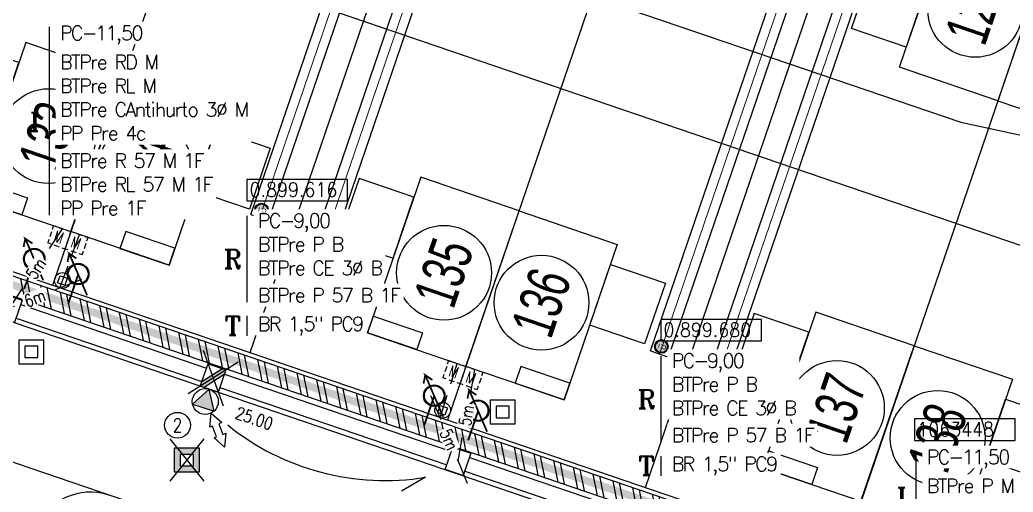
# Model space of a CAD drawing. Extents: x 0 to 336586, y 0 to 6284468.
# Drawn here: x 335330.2 to 335382.6, y 6277710.8 to 6277735.7 of the extents above; entities that cross this region are included whole.
import ezdxf
from ezdxf.enums import TextEntityAlignment as Align

# ---------------------------------------------------------------- set-up
doc = ezdxf.new("R2010")
doc.units = 0
doc.header["$LTSCALE"] = 5
doc.linetypes.add('DASHED', pattern=[0.75, 0.5, -0.25])
doc.linetypes.add('HIDDEN', pattern=[0.375, 0.25, -0.125])
for name, color, linetype in [('ACOM-P', 251, 'DASHED'), ('CALLES-URBANAS', 6, 'Continuous'), ('COTAS', 11, 'Continuous'), ('EQUIPOS', 240, 'Continuous'), ('EQUIPOS_E', 240, 'Continuous'), ('EQUIPOS_P', 240, 'Continuous'), ('EQUIPOS_T', 240, 'Continuous'), ('ESTRUCTURAS', 42, 'Continuous'), ('ESTRUCTURAS_P', 42, 'Continuous'), ('ESTRUCTURAS_R', 42, 'Continuous'), ('GRILLA', 254, 'Continuous'), ('LAP_A_E', 100, 'Continuous'), ('LBT_A_E', 100, 'Continuous'), ('LINEA-EDIFICACION-URBANA', 21, 'Continuous'), ('MUROS', 8, 'Continuous'), ('Numero', 42, 'Continuous'), ('PLANTA', 6, 'Continuous'), ('POSTES_E', 41, 'Continuous'), ('POSTES_P', 41, 'Continuous'), ('POSTES_R', 41, 'Continuous'), ('Prosan Agua Potable D. Arranque', 1, 'Continuous'), ('Prosan Agua Potable D. MAP', 5, 'Continuous'), ('Prosan Agua Potable P. Cañeria Proyectada', 1, 'Continuous'), ('Prosan Alcantarillado D. Union Domiciliaria', 4, 'Continuous'), ('Prosan Pavimentación Vereda Existente', 8, 'Continuous'), ('Prosan Pavimentación Vereda Existente Hatch', 8, 'Continuous'), ('PUNTO-DE-INTERES', 254, 'Continuous'), ('servicios', 6, 'Continuous'), ('TEXTO-AP_P', 50, 'Continuous'), ('TEXTO-AP_R', 50, 'Continuous'), ('TEXTO-AP_T', 50, 'Continuous'), ('TEXTO-BT_P', 151, 'Continuous'), ('TEXTO-BT_R', 151, 'Continuous'), ('TEXTO-MT_P', 1, 'Continuous')]:
    doc.layers.add(name, color=color, linetype=linetype)
doc.styles.add('2mm', font='simplex.shx', dxfattribs={"width": 0.8, "height": 0.65})
doc.styles.add('ARIAL', font='arial.ttf', dxfattribs={"width": 0.82})
doc.styles.add('ROMANS', font='romans.shx', dxfattribs={"height": 1})
doc.styles.add('ROMANT', font='romant.shx', dxfattribs={"height": 2})
doc.styles.add('Swis-50', font='swissc.ttf', dxfattribs={"width": 0.85})
doc.dimstyles.new('ACOMETIDA 500', dxfattribs={"dimtxt": 0.65, "dimasz": 1.8, "dimexe": 1.25, "dimexo": 0.625, "dimtad": 0, "dimdec": 0, "dimtxsty": '2mm', "dimblk": 'NONE', "dimcen": 2.5, "dimse1": 1, "dimse2": 1, "dimclrd": 256, "dimclrt": 2, "dimadec": 0, "dimazin": 0, "dimtfac": 1, "dimtdec": 0, "dimtmove": 0, "dimatfit": 3, "dimldrblk": 'NONE', "dimfxl": 1, "dimtfill": 1, "dimlwd": -1, "dimarcsym": 2})
doc.dimstyles.new('GRILLA X 500', dxfattribs={"dimtxt": 0.5, "dimasz": 1.8, "dimexe": 1.25, "dimexo": 0.625, "dimtad": 0, "dimdec": 0, "dimtxsty": 'ROMANS', "dimblk": 'NONE', "dimcen": 2.5, "dimse1": 1, "dimse2": 1, "dimsd1": 1, "dimsd2": 1, "dimclrd": 256, "dimclrt": 256, "dimadec": 0, "dimazin": 0, "dimtfac": 1, "dimtdec": 0, "dimtmove": 0, "dimatfit": 3, "dimldrblk": 'NONE', "dimfxlon": 1, "dimtfill": 1, "dimlwd": -1, "dimarcsym": 2})
doc.dimstyles.new('VANO 500', dxfattribs={"dimtxt": 0.65, "dimasz": 1.8, "dimexe": 0, "dimexo": 8, "dimgap": 1.2, "dimtad": 0, "dimdec": 0, "dimzin": 0, "dimdsep": 46, "dimtxsty": '2mm', "dimblk": 'NONE', "dimcen": 0, "dimse1": 1, "dimse2": 1, "dimsd1": 1, "dimsd2": 1, "dimclrd": 7, "dimclrt": 2, "dimadec": 0, "dimazin": 0, "dimtfac": 1, "dimtdec": 0, "dimtofl": 0, "dimtmove": 0, "dimatfit": 3, "dimldrblk": 'NONE', "dimfxl": 1, "dimtfill": 1, "dimtolj": 1, "dimtzin": 0, "dimlwd": 25, "dimarcsym": 0})

# ---------------------------------------------------------------- blocks, each defined once
blk = doc.blocks.new('A$C461B3DCE')
at = {"layer": 'Prosan Agua Potable D. MAP', "ltscale": 2}
h = blk.add_hatch(color=4, dxfattribs=at)
h.dxf.hatch_style = 1
edge = h.paths.add_edge_path()
edge.add_line((0.7710314885518511, 0.5448670548734738), (0.7504819952160025, 0.5306253450311521))
edge.add_arc((0.5218886427903211, 0.3768014163459124), 0.2755298927691394, 393.9372072948622, 430.8894317799293)
edge.add_arc((0.5219586611189867, 0.376749035538496), 0.2755564759331746, 70.90675392884668, 215.492820778389)
edge.add_line((0.2976038094080948, 0.2167606861423788), (0.2770543160722461, 0.2025189763000571))
edge.add_arc((0.5218886427903213, 0.3768014163459125), 0.3005298927691393, 70.88943177992928, 215.4447158899646, ccw=False)
edge.add_arc((0.5218886427903213, 0.3768014163459125), 0.3005298927691391, 394.0026343322039, 430.88943177992934, ccw=False)
h = blk.add_hatch(color=4, dxfattribs=at)
h.dxf.hatch_style = 1
edge = h.paths.add_edge_path()
edge.add_line((0.7622593604771488, 0.557190258923689), (0.7420747884321109, 0.5424359027211417))
edge.add_arc((0.521888642790321, 0.3768014163459126), 0.2755298927691394, 0, 36.95222448506712, ccw=False)
edge.add_arc((0.5218620722195667, 0.376884724929531), 0.2755564759331746, 215.3966110015403, 359.98267785108266, ccw=False)
edge.add_line((0.2972388881172841, 0.2172733325026044), (0.2770543160722462, 0.2025189763000571))
edge.add_arc((0.5218886427903211, 0.3768014163459128), 0.3005298927691393, 215.4447158899647, 360)
edge.add_arc((0.5218886427903211, 0.3768014163459128), 0.3005298927691391, 0, 36.88679744772544)
at = {"layer": 'Prosan Agua Potable D. MAP', "color": 4, "ltscale": 2, "const_width": 0.05}
blk.add_lwpolyline([(9.38084215e-08, 1.08246816e-07), (1.023286459401971, 0.7479937492063158), (0.9377070762315523, 0.5236589383472321), (1.023286459402515, 0.7479937492077511), (0.7832410503892931, 0.7426890532315298)], dxfattribs=at)
at = {"layer": 'Prosan Agua Potable D. MAP', "color": 4, "ltscale": 2}
for radius in [0.3005298927691391, 0.2755298927691391]:
    blk.add_circle((0.5218886427903211, 0.3768014163459128), radius, dxfattribs=at)
blk = doc.blocks.new('agua potable')
at = {"layer": 'Prosan Agua Potable D. Arranque', "color": 4, "const_width": 0.1}
for points in [[(335820.5268278294, 6282400.783405629), (335819.9986958836, 6282399.236328704)], [(335822.8440276006, 6282399.992373714), (335822.3158956545, 6282398.445296786)], [(335841.620548744, 6282393.582556277), (335841.0924167981, 6282392.035479352)], [(335843.9377485151, 6282392.791524362), (335843.409616569, 6282391.244447433)]]:
    blk.add_lwpolyline(points, dxfattribs=at)
at = {"layer": 'Prosan Agua Potable P. Cañeria Proyectada', "color": 4, "const_width": 0.4}
blk.add_lwpolyline([(335789.1304671486, 6282409.773941572), (335874.9722331552, 6282380.469788568)], dxfattribs=at)
at = {"layer": 'Prosan Agua Potable D. MAP', "color": 4, "ltscale": 20}
for p, xscale, yscale, zscale, rotation in [((335820.9984384828, 6282399.685621452), 1.885254132807255, 1.885254132807255, 1.885254132807255, 77.0827137440164), ((335823.3156382536, 6282398.894589538), 1.885254132807254, 1.885254132807254, 1.885254132807254, 77.08271373004237), ((335842.0921593973, 6282392.484772098), 1.885254132807255, 1.885254132807255, 1.885254132807255, 77.0827137440164), ((335844.4093591681, 6282391.693740185), 1.885254132807254, 1.885254132807254, 1.885254132807254, 77.08271373004237)]:
    blk.add_blockref('A$C461B3DCE', p, dxfattribs=dict(at, xscale=xscale, yscale=yscale, zscale=zscale, rotation=rotation))
blk = doc.blocks.new('UD')
at = {"layer": 'Prosan Alcantarillado D. Union Domiciliaria', "true_color": 0x57ffab}
h = blk.add_hatch(color=101, dxfattribs=at)
edge = h.paths.add_edge_path()
edge.add_arc((6.984919e-10, 0), 0.3200000000000001, 0, 360)
at = {"layer": 'Prosan Alcantarillado D. Union Domiciliaria', "color": 7}
for radius in [0.36, 0.3200000000000001]:
    blk.add_circle((6.984919e-10, 0), radius, dxfattribs=at)
at = {"layer": 'Prosan Alcantarillado D. Union Domiciliaria', "color": 7, "ltscale": 10, "style": 'ARIAL', "oblique": 359.9999998988733, "width": 1.199999998176862}
blk.add_text('C.I.', height=0.2121039574924962, dxfattribs=at).set_placement((0, 0), align=Align.MIDDLE_CENTER)
blk = doc.blocks.new('ALCANTARILLADO')
at = {"layer": 'Prosan Alcantarillado D. Union Domiciliaria', "color": 5, "ltscale": 20}
for points in [[(47.61819121072767, -245.8169433159055), (57.34860527868295, -217.3550775882322)], [(48.56442176485143, -246.140436342801), (58.294981084342, -217.6781457484467)], [(51.04987718520715, -246.9901526129106), (60.78081803564419, -218.5267460237956)], [(51.99610773933819, -247.3136456398061), (61.72719384126685, -218.8498141838936)], [(68.70638432954001, -253.0160320546711), (78.43683710469486, -224.5540531075094)], [(69.65261488367105, -253.3395250814501), (79.38321291036846, -224.8771212676074)], [(71.8234773231743, -254.0816897246987), (81.55449875809427, -225.6180474216817)], [(72.76970787729078, -254.4051827515941), (82.50087456373876, -225.9411155817797)], [(47.61819121074222, -245.8169433159055), (48.56442176488054, -246.140436342801)], [(51.04987718520715, -246.9901526129106), (51.99610773934546, -247.3136456398061)], [(68.70638432954001, -253.0160320546711), (69.65261488367832, -253.3395250814501)], [(71.82347732318158, -254.0816897246987), (72.76970787730534, -254.4051827515941)]]:
    blk.add_lwpolyline(points, dxfattribs=at)
at = {"layer": 'Prosan Alcantarillado D. Union Domiciliaria', "color": 5, "ltscale": 20, "const_width": 0.05}
for points in [[(48.09130648778955, -245.9786898294697), (57.53659266684554, -218.3508350320626)], [(51.52299246225448, -247.1518991263583), (60.96880542351573, -219.5225034683244)], [(69.17949960660917, -253.1777785681188), (78.62482449254458, -225.5498105521547)], [(72.29659260023618, -254.2434362382628), (81.7424861464824, -226.6138048648136)]]:
    blk.add_lwpolyline(points, dxfattribs=at)
at = {"layer": 'Prosan Alcantarillado D. Union Domiciliaria', "color": 5, "ltscale": 20, "rotation": 163.546395338698}
for p in [(48.18635869306308, -245.5790954596596), (51.61804466752801, -246.7523047566647), (69.27455181186087, -252.7781841984252), (72.39164480549516, -253.8438418685691)]:
    blk.add_blockref('UD', p, dxfattribs=at)
blk = doc.blocks.new('A$C12F70A7C')
at = {"layer": 'MUROS'}
for points in [[(0, -8.672000000951812), (-5.476999999998952, -8.672000000951812), (-5.476999999998952, 0), (0, 0)], [(-2.738500000006752, 0), (-5.476999999998952, 0), (-5.476999999998952, -0.9399999999441206), (-2.738500000006752, -0.9399999999441206)], [(0, -8.672000000951812), (5.4769999999844, -8.672000000951812), (5.4769999999844, 0), (0, 0)], [(2.7384999999922, 0), (5.4769999999844, 0), (5.4769999999844, -0.9399999999441206), (2.7384999999922, -0.9399999999441206)], [(-5.476999999998952, -7.557999999960883), (-8.53499999998894, -7.557999999960883), (-8.53499999998894, -4.169999999925493), (-5.476999999998952, -4.169999999925493)], [(5.4769999999844, -7.557999999960883), (8.534999999974389, -7.557999999960883), (8.534999999974389, -4.169999999925493), (5.4769999999844, -4.169999999925493)]]:
    blk.add_lwpolyline(points, close=True, dxfattribs=at)
blk = doc.blocks.new('PLANTA')
at = {"layer": 'Prosan Pavimentación Vereda Existente Hatch'}
h = blk.add_hatch(dxfattribs=at)
h.set_pattern_fill('ANSI32', color=256, scale=0.1, angle=56.15142590759736, style=0)
h.set_pattern_definition([(101.1514259075973, (398815.021874129, 6883263.931051567), (-0.9345162955458134, -0.1842160236226215), []), (101.1514259075973, (398815.2719743277, 6883264.303962502), (-0.9345162955458134, -0.1842160236226215), [])])
h.paths.add_polyline_path([(335870.1526913006, 6282381.534036173), (335870.4757594274, 6282382.480411883), (335798.1545588452, 6282407.168994445), (335797.8314907177, 6282406.222618734)])
at = {"layer": 'CALLES-URBANAS', "flags": 128}
for points in [[(335799.7774414272, 6282404.184659992), (335869.7327027355, 6282380.30374775)], [(335797.5159645338, 6282397.560030021), (336109.8199716962, 6282290.947540144)]]:
    blk.add_lwpolyline(points, dxfattribs=at)
at = {"layer": 'CALLES-URBANAS', "extrusion": (0, 0, -1), "flags": 128}
blk.add_lwpolyline([(-335820.6409007804, 6282386.49578805, 0.4142135623837215), (-335824.449232294, 6282388.365710799)], format="xyb", dxfattribs=at)
at = {"layer": 'LINEA-EDIFICACION-URBANA', "ltscale": 0.2}
for p, q in [((335833.4400861271, 6282434.431286251), (335821.4865654067, 6282399.415384972)), ((335843.858105404, 6282430.874844613), (335831.9045846836, 6282395.858943334)), ((335795.6966477596, 6282427.76765576), (335880.066042328, 6282398.966132187)), ((335854.2761246808, 6282427.318402976), (335842.3226039605, 6282392.302501696)), ((335864.6941439578, 6282423.761961338), (335852.7406232374, 6282388.746060058)), ((335875.1121632349, 6282420.2055197), (335863.1586425145, 6282385.189618421))]:
    blk.add_line(p, q, dxfattribs=at)
blk.add_lwpolyline([(335871.4125272388, 6282382.371956202), (335792.3966421284, 6282409.345930465), (335790.6336620546, 6282412.93645985), (335800.7596334646, 6282442.598851671), (335804.3501628488, 6282444.361831745), (335883.3660479591, 6282417.387857482), (335885.1290280329, 6282413.797328098), (335875.003056623, 6282384.134936277)], close=True, dxfattribs=at)
at = {"layer": 'Prosan Pavimentación Vereda Existente'}
for points in [[(335798.1545588453, 6282407.168994445), (335870.4757594274, 6282382.480411883)], [(335797.8314907176, 6282406.222618734), (335870.1526913006, 6282381.534036173)]]:
    blk.add_lwpolyline(points, dxfattribs=at)
at = {"layer": 'PUNTO-DE-INTERES', "color": 8}
for centre in [(335870.1543566975, 6282413.950979927), (335821.2784891409, 6282407.292639812), (335826.3894224177, 6282405.54789972), (335842.1400859085, 6282400.083205559), (335847.2785182633, 6282398.504770359), (335862.8588577844, 6282392.951776555), (335868.1724814625, 6282391.372113112)]:
    blk.add_circle(centre, 2.5, dxfattribs=at)
at = {"layer": 'PUNTO-DE-INTERES', "xscale": -1, "rotation": 341.1514259085047}
blk.add_blockref('A$C12F70A7C', (335874.1429588521, 6282417.36639257), dxfattribs=at)
blk.add_blockref('A$C12F70A7C', (335874.1429588521, 6282417.36639257), dxfattribs=at)
blk.add_blockref('A$C12F70A7C', (335874.1429588521, 6282417.36639257), dxfattribs=at)
at = {"layer": 'PUNTO-DE-INTERES', "rotation": 161.1514259085047}
for p in [(335822.4557697895, 6282402.254512102), (335822.4557697895, 6282402.254512102), (335822.4557697895, 6282402.254512102), (335843.2918083433, 6282395.141628827), (335843.2918083433, 6282395.141628827), (335843.2918083433, 6282395.141628827), (335864.1278468972, 6282388.028745552), (335864.1278468972, 6282388.028745552), (335864.1278468972, 6282388.028745552)]:
    blk.add_blockref('A$C12F70A7C', p, dxfattribs=at)
at = {"layer": 'PUNTO-DE-INTERES', "color": 8, "char_height": 2.25, "attachment_point": 5, "rotation": 71.15142590850466, "line_spacing_factor": 0.6, "style": 'Swis-50'}
for s, insert in [('\\fArial Narrow|b0|i0|c00|p39;\\H1x;\\W0.8;129', (335870.1464641432, 6282413.95367424)), ('\\fArial Narrow|b0|i0|c00|p39;\\H1x;\\W0.8;133', (335821.2732274381, 6282407.294436022)), ('\\fArial Narrow|b0|i0|c00|p39;\\H1x;\\W0.8;134', (335826.3854761405, 6282405.549246877)), ('\\fArial Narrow|b0|i0|c00|p39;\\H1x;\\W0.8;135', (335842.12890479, 6282400.087022503)), ('\\fArial Narrow|b0|i0|c00|p39;\\H1x;\\W0.8;136', (335847.2732565606, 6282398.506566568)), ('\\fArial Narrow|b0|i0|c00|p39;\\H1x;\\W0.8;137', (335862.8535960815, 6282392.953572764)), ('\\fArial Narrow|b0|i0|c00|p39;\\H1x;\\W0.8;138', (335868.1645889084, 6282391.374807426))]:
    blk.add_mtext(s, dxfattribs=dict(at, insert=insert))
blk = doc.blocks.new('EM-BT_P')
at = {"layer": 'EQUIPOS'}
for p, q in [((-1.59583581811421, 0.990598165203636), (-1.59583581811421, 1.595838092819461)), ((-0.990595890498426, 1.595417830392476), (-1.59583581811421, 1.595417830392476)), ((-1.59583581811421, 0.4940551486930361), (-1.59583581811421, -0.4940706556385237)), ((-0.4940528739877835, 1.595417830392476), (0.4940729303437621, 1.595417830392476)), ((0.9906159468543903, 1.595417830392476), (1.595855874470174, 1.595417830392476)), ((1.595855874470174, 0.990598165203636), (1.595855874470174, 1.595838092819461)), ((1.595855874470174, 0.4940551486930361), (1.595855874470174, -0.4940706556385237)), ((-1.59583581811421, -0.9906136721491804), (-1.59583581811421, -1.595853599764949)), ((-0.990595890498426, -1.595433337337964), (-1.59583581811421, -1.595433337337964)), ((-0.4940528739877835, -1.595433337337964), (0.4940729303437621, -1.595433337337964)), ((0.9906159468543903, -1.595433337337964), (1.595855874470174, -1.595433337337964)), ((1.595855874470174, -0.9906136721491804), (1.595855874470174, -1.595853599764949))]:
    blk.add_line(p, q, dxfattribs=at)
at = {"layer": 'EQUIPOS', "style": 'ROMANS', "width": 0.8}
blk.add_text('M', height=1.98, dxfattribs=at).set_placement((-0.9147899827143248, -0.9896123134684556))
blk = doc.blocks.new('PC-11-5_P')
at = {"layer": 'POSTES_E'}
blk.add_lwpolyline([(-0.9999145091573203, 1.250006196363586), (1.00008549084268, 1.250006196363586), (1.00008549084268, -1.249993803636414), (-0.9999145091573203, -1.249993803636414)], close=True, dxfattribs=at)
blk = doc.blocks.new('PC-9_R')
at = {"layer": 'POSTES_E', "ltscale": 3}
blk.add_hatch(color=256, dxfattribs=at).paths.add_polyline_path([(-1.000030329871947, -0.7596603016357903), (-1.000030329871947, -1.249158134707443), (-0.5827149483080803, -1.249158134707443), (0.9999696701280527, 0.7291976383378653), (0.9999696701280527, 1.250841865292557), (0.6083714036707306, 1.250841865292557)])
at = {"layer": 'POSTES_E', "color": 2}
for p, q in [((-1.946224435796807, 2.434440144607038), (1.947532811106271, -2.432756414021924)), ((1.947532811106271, 2.434440144607038), (-1.946224435796807, -2.432756414021924))]:
    blk.add_line(p, q, dxfattribs=at)
at = {"layer": 'POSTES_E'}
for p, q in [((0.6083714036707306, 1.250841865292557), (-1.000030329871947, -0.7596603016357903)), ((0.9999696701280527, 0.7291976383378653), (-0.5827149483080802, -1.249158134707443))]:
    blk.add_line(p, q, dxfattribs=at)
blk.add_lwpolyline([(-1.000030329871947, 1.250841865292557), (0.9999696701280527, 1.250841865292557), (0.9999696701280527, -1.249158134707443), (-1.000030329871947, -1.249158134707443)], close=True, dxfattribs=at)
blk = doc.blocks.new('LUM-150W_T')
at = {"layer": 'EQUIPOS_E', "linetype": 'Continuous'}
blk.add_hatch(color=50, dxfattribs=at).paths.add_polyline_path([(1.18437372920971, -2.051395474140918), (-5.551115123125783e-17, 2.220446049250313e-16), (-1.184373729209711, -2.051395474140918)])
at = {"layer": 'EQUIPOS_E', "color": 50, "linetype": 'Continuous', "flags": 128}
blk.add_lwpolyline([(1.18437372920971, -2.051395474140918), (0, 0), (-1.18437372920971, -2.051395474140918)], close=True, dxfattribs=at)
at = {"layer": 'EQUIPOS_E', "color": 6}
blk.add_lwpolyline([(0.974648632779946, -2.33554218541633), (2.322985011909054, -2.96343420946539), (2.06505124364989, -3.169781224072722), (2.811978164334079, -4.103439874927915), (3.069911932593243, -3.89709286032064), (3.386513238685922, -5.350372942798799), (2.038176859556586, -4.722480918749966), (2.266284329442897, -4.539994942840849), (1.519357408758623, -3.606336291985599), (1.29124993887234, -3.788822267894716), (0.9746486327798038, -2.335542185416443)], dxfattribs=at)
at = {"layer": 'EQUIPOS_E', "color": 50, "linetype": 'Continuous'}
blk.add_circle((0, -1.367596982760574), 1.36885790627348, dxfattribs=at)
blk = doc.blocks.new('*D164')
at = {"layer": 'Defpoints', "color": 0, "linetype": 'HIDDEN', "ltscale": 0.25, "transparency": 16777216}
for p in [(335329.626338324, 6277720.510608893), (335353.2875715396, 6277712.439431445), (335352.8589500643, 6277711.182896974)]:
    blk.add_point(p, dxfattribs=at)
at = {"layer": 'COTAS', "color": 2, "linetype": 'HIDDEN', "ltscale": 0.25, "transparency": 16777216, "insert": (335342.5387890383, 6277714.703248182), "char_height": 0.65, "attachment_point": 5, "rotation": 341.16477360468497, "style": '2mm', "bg_fill": 3, "box_fill_scale": 1.1, "bg_fill_color": 256, "bg_fill_true_color": 13158600, "bg_fill_transparency": 0}
blk.add_mtext('\\A1;25.00', dxfattribs=at)
blk = doc.blocks.new('_None')
blk = doc.blocks.new('*D165')
at = {"layer": 'Defpoints', "color": 0, "linetype": 'HIDDEN', "ltscale": 0.25, "transparency": 16777216}
for p in [(335353.2876129942, 6277712.439420568), (335376.9488462098, 6277704.36824312), (335376.531098719, 6277703.143586511)]:
    blk.add_point(p, dxfattribs=at)
at = {"layer": 'COTAS', "color": 2, "linetype": 'HIDDEN', "ltscale": 0.25, "transparency": 16777216, "insert": (335366.0297728311, 6277706.725735586), "char_height": 0.65, "attachment_point": 5, "rotation": 341.16477360468497, "style": '2mm', "bg_fill": 3, "box_fill_scale": 1.1, "bg_fill_color": 256, "bg_fill_true_color": 13158600, "bg_fill_transparency": 0}
blk.add_mtext('\\A1;25.00', dxfattribs=at)
blk = doc.blocks.new('PM-6_P')
at = {"layer": 'POSTES_E'}
blk.add_lwpolyline([(-0.6677519658405187, 0.6677414800509212), (0.6677199434739736, 0.6677414800509212), (0.6677199434739736, -0.66773042926323), (-0.6677519658405187, -0.66773042926323)], close=True, dxfattribs=at)
blk.add_circle((-1.601118327254625e-05, 5.52539384557349e-06), 1.386432699211355, dxfattribs=at)
blk = doc.blocks.new('*D401')
at = {"layer": 'ACOM-P', "ltscale": 0.5, "transparency": 16777216}
for p, q in [((335332.2858243436, 6277721.584435615), (335333.9549126942, 6277722.258337744)), ((335332.2858243436, 6277721.584435615), (335332.017798828, 6277721.476219076)), ((335329.6263220212, 6277720.510649272), (335327.9572336711, 6277719.836747144)), ((335329.6263220212, 6277720.510649272), (335329.8943475373, 6277720.618865812))]:
    blk.add_line(p, q, dxfattribs=at)
at = {"layer": 'Defpoints', "color": 0, "ltscale": 0.5, "transparency": 16777216}
for p in [(335332.2858243436, 6277721.584435615), (335332.2858406468, 6277721.584395235), (335329.6263383245, 6277720.510608893)]:
    blk.add_point(p, dxfattribs=at)
at = {"layer": 'ACOM-P', "color": 2, "ltscale": 0.5, "transparency": 16777216, "insert": (335330.9560731826, 6277721.047542443), "char_height": 0.65, "attachment_point": 5, "rotation": 21.986620535866315, "style": '2mm', "bg_fill": 3, "box_fill_scale": 1.1, "bg_fill_color": 256, "bg_fill_true_color": 13158600, "bg_fill_transparency": 0}
blk.add_mtext('6m', dxfattribs=at)
blk = doc.blocks.new('*D402')
at = {"layer": 'ACOM-P', "ltscale": 0.5, "transparency": 16777216}
for p, q in [((335332.4081764198, 6277724.71237197), (335331.6493422422, 6277723.566246597)), ((335329.6263055382, 6277720.510699332), (335330.3851397154, 6277721.656824703))]:
    blk.add_line(p, q, dxfattribs=at)
at = {"layer": 'Defpoints', "color": 0, "ltscale": 0.5, "transparency": 16777216}
for p in [(335332.4081764198, 6277724.71237197), (335332.408229629, 6277724.71233674), (335329.6263587475, 6277720.510664103)]:
    blk.add_point(p, dxfattribs=at)
at = {"layer": 'ACOM-P', "color": 2, "ltscale": 0.5, "transparency": 16777216, "insert": (335331.0172409788, 6277722.61153565), "char_height": 0.65, "attachment_point": 5, "rotation": 56.491993607065304, "style": '2mm', "bg_fill": 3, "box_fill_scale": 1.1, "bg_fill_color": 256, "bg_fill_true_color": 13158600, "bg_fill_transparency": 0}
blk.add_mtext('5m', dxfattribs=at)
blk = doc.blocks.new('*D403')
at = {"layer": 'ACOM-P', "ltscale": 0.5, "transparency": 16777216}
for p, q in [((335352.334647988, 6277714.740262207), (335351.6458544671, 6277716.403260548)), ((335352.334647988, 6277714.740262207), (335352.3729878468, 6277714.647695828)), ((335353.2876261286, 6277712.439426007), (335353.2492862707, 6277712.531992383)), ((335353.2876261286, 6277712.439426007), (335353.97641965, 6277710.776427666))]:
    blk.add_line(p, q, dxfattribs=at)
at = {"layer": 'Defpoints', "color": 0, "ltscale": 0.5, "transparency": 16777216}
for p in [(335352.3346348531, 6277714.740256767), (335352.334647988, 6277714.740262207), (335353.2876129937, 6277712.439420567)]:
    blk.add_point(p, dxfattribs=at)
at = {"layer": 'ACOM-P', "color": 2, "ltscale": 0.5, "transparency": 16777216, "insert": (335352.8111370583, 6277713.589844107), "char_height": 0.65, "attachment_point": 5, "rotation": 292.498737041083, "style": '2mm', "bg_fill": 3, "box_fill_scale": 1.1, "bg_fill_color": 256, "bg_fill_true_color": 13158600, "bg_fill_transparency": 0}
blk.add_mtext('5m', dxfattribs=at)
blk = doc.blocks.new('*D404')
at = {"layer": 'ACOM-P', "ltscale": 0.5, "transparency": 16777216}
for p, q in [((335354.1504707629, 6277717.290232627), (335353.9195706552, 6277715.992126888)), ((335353.2876324883, 6277712.439410655), (335353.5185325964, 6277713.737516396))]:
    blk.add_line(p, q, dxfattribs=at)
at = {"layer": 'Defpoints', "color": 0, "ltscale": 0.5, "transparency": 16777216}
for p in [(335354.1504707626, 6277717.290232627), (335354.1504707629, 6277717.290232627), (335353.2876324883, 6277712.439410655)]:
    blk.add_point(p, dxfattribs=at)
at = {"layer": 'ACOM-P', "color": 2, "ltscale": 0.5, "transparency": 16777216, "insert": (335353.7190516262, 6277714.864821641), "char_height": 0.65, "attachment_point": 5, "rotation": 79.91402161492799, "style": '2mm', "bg_fill": 3, "box_fill_scale": 1.1, "bg_fill_color": 256, "bg_fill_true_color": 13158600, "bg_fill_transparency": 0}
blk.add_mtext('5m', dxfattribs=at)
blk = doc.blocks.new('n-emp-1')
blk.add_circle((-2.273736754432321e-13, 0), 1.697627683685723)
at = {"style": 'ROMANS', "width": 0.8}
blk.add_attdef('N', text='', height=1.8, dxfattribs=at).set_placement((0, 0), align=Align.MIDDLE)
blk = doc.blocks.new('*D408')
at = {"layer": 'Defpoints', "color": 0, "linetype": 'HIDDEN', "ltscale": 0.25, "transparency": 16777216}
for p in [(335329.6262542887, 6277720.510621926), (335330.7524649899, 6277720.094021843), (335322.8154828812, 6277702.098806946)]:
    blk.add_point(p, dxfattribs=at)
at = {"layer": 'COTAS', "color": 2, "linetype": 'HIDDEN', "ltscale": 0.25, "transparency": 16777216, "insert": (335327.3470792859, 6277710.888114354), "char_height": 0.65, "attachment_point": 5, "rotation": 69.6999062741092, "style": '2mm', "bg_fill": 3, "box_fill_scale": 1.1, "bg_fill_color": 256, "bg_fill_true_color": 13158600, "bg_fill_transparency": 0}
blk.add_mtext('\\A1;20.00', dxfattribs=at)
blk = doc.blocks.new('CA 3Ø-E')
at = {"layer": 'ESTRUCTURAS'}
for points in [[(-1.357839887321461, -1.258594672195613), (1.295361962344032, -1.258594672195613), (1.295361962344032, 1.255103026516736), (-1.357839887321461, 1.255103026516736)], [(-0.726714861637447, -0.6016650851815939), (0.6642369366600178, -0.6016650851815939), (0.6642369366600178, 0.5981734395027161), (-0.726714861637447, 0.5981734395027161)]]:
    blk.add_lwpolyline(points, close=True, dxfattribs=at)
for points in [[(-1.357839887321461, 1.255103026516736), (1.295361962344032, 1.255103026516736), (-0.726714861637447, 0.5981734395027161), (0.6642369366600178, 0.5981734395027161)], [(-1.357839887321461, 1.255103026516736), (-0.726714861637447, 0.5981734395027161), (-1.357839887321461, -1.258594672195613), (-0.726714861637447, -0.6016650851815939)], [(0.6642369366600178, 0.5981734395027161), (1.295361962344032, 1.255103026516736), (0.6642369366600178, -0.6016650851815939), (1.295361962344032, -1.258594672195613)], [(-1.357839887321461, -1.258594672195613), (-0.726714861637447, -0.6016650851815939), (1.295361962344032, -1.258594672195613), (0.6642369366600178, -0.6016650851815939)]]:
    blk.add_solid(points, dxfattribs=at)
blk = doc.blocks.new('CA 3Ø-R')
at = {"layer": 'EQUIPOS', "color": 2}
for p, q in [((1.78124794724863, 2.226559934206307), (-1.78124794724863, -2.226559934206307)), ((-1.78124794724863, 2.226559934206307), (1.78124794724863, -2.226559934206307))]:
    blk.add_line(p, q, dxfattribs=at)
at = {"layer": 'ESTRUCTURAS'}
for points in [[(-1.326600924832746, -1.256848849356174), (1.326600924832746, -1.256848849356174), (1.326600924832746, 1.256848849356174), (-1.326600924832746, 1.256848849356174)], [(-0.6954758991487324, -0.599919262342155), (0.6954758991487324, -0.599919262342155), (0.6954758991487324, 0.599919262342155), (-0.6954758991487324, 0.599919262342155)]]:
    blk.add_lwpolyline(points, close=True, dxfattribs=at)
for points in [[(-1.326600924832746, 1.256848849356174), (1.326600924832746, 1.256848849356174), (-0.6954758991487324, 0.599919262342155), (0.6954758991487324, 0.599919262342155)], [(-1.326600924832746, 1.256848849356174), (-0.6954758991487324, 0.599919262342155), (-1.326600924832746, -1.256848849356174), (-0.6954758991487324, -0.599919262342155)], [(0.6954758991487324, 0.599919262342155), (1.326600924832746, 1.256848849356174), (0.6954758991487324, -0.599919262342155), (1.326600924832746, -1.256848849356174)], [(-1.326600924832746, -1.256848849356174), (-0.6954758991487324, -0.599919262342155), (1.326600924832746, -1.256848849356174), (0.6954758991487324, -0.599919262342155)]]:
    blk.add_solid(points, dxfattribs=at)
at = {"layer": 'COTAS'}
blk.add_blockref('CA 3Ø-E', (0.03123896248871461, 0.001745822839438915), dxfattribs=at)
blk = doc.blocks.new('CA 3Ø-P')
at = {"layer": 'ESTRUCTURAS'}
for points in [[(-1.307126184576191, -1.266878571361303), (1.346075665089302, -1.266878571361303), (1.346075665089302, 1.246819127351046), (-1.307126184576191, 1.246819127351046)], [(-0.676001158892177, -0.6099489843472838), (0.7149506394052878, -0.6099489843472838), (0.7149506394052878, 0.5898895403370261), (-0.676001158892177, 0.5898895403370261)]]:
    blk.add_lwpolyline(points, close=True, dxfattribs=at)
blk = doc.blocks.new('*D440')
at = {"layer": 'Defpoints', "color": 0, "ltscale": 0.5, "transparency": 16777216}
for p in [(335402.3497128253, 6277986.733224559), (335398.5975279866, 6277900), (0, 0)]:
    blk.add_point(p, dxfattribs=at)
at = {"layer": 'GRILLA', "ltscale": 0.5, "transparency": 16777216, "insert": (335402.3497128243, 6277991.143938844), "char_height": 1, "attachment_point": 5, "rotation": 90, "style": 'ROMANS', "bg_fill": 3, "box_fill_scale": 1.1, "bg_fill_color": 256, "bg_fill_true_color": 13158600, "bg_fill_transparency": 0}
blk.add_mtext('X-335399', dxfattribs=at)

msp = doc.modelspace()

# ---------------------------------------------------------------- linework, layer by layer
at = {"layer": 'ACOM-P', "ltscale": 0.5}
msp.add_lwpolyline([(335332.2858406469, 6277721.584395235), (335333.314432209, 6277724.403115901)], dxfattribs=at)
at = {"layer": 'LAP_A_E', "ltscale": 0.5}
for points in [[(335330.2207133839, 6277720.7040731), (335340.0182279942, 6277717.362005242)], [(335340.9646828948, 6277717.039156375), (335352.9355370413, 6277712.955732316)], [(335353.8819880537, 6277712.632884774), (335363.6713139062, 6277709.293610215)]]:
    msp.add_lwpolyline(points, dxfattribs=at)
at = {"layer": 'LBT_A_E', "ltscale": 0.5}
for points in [[(335329.9784122817, 6277719.994291299), (335339.7740508685, 6277716.652863379)], [(335340.7205057697, 6277716.33001451), (335352.6932359393, 6277712.245950514)], [(335353.6396869515, 6277711.923102973), (335363.4290425285, 6277708.583818275)]]:
    msp.add_lwpolyline(points, dxfattribs=at)
at = {"layer": 'Numero'}
for points in [[(335342.1502637401, 6277726.178146319), (335347.455426554, 6277726.178146319), (335347.455426554, 6277727.311307201), (335342.1502637401, 6277727.311307201)], [(335363.9762244973, 6277718.790600979), (335369.2813873112, 6277718.790600979), (335369.2813873112, 6277719.92376186), (335363.9762244973, 6277719.92376186)]]:
    msp.add_lwpolyline(points, close=True, dxfattribs=at)
at = {"layer": 'TEXTO-BT_R', "ltscale": 0.5}
for points in [[(335342.1502637401, 6277725.381989936), (335342.1502637401, 6277720.827882854)], [(335363.9762244973, 6277717.994444596), (335363.9762244973, 6277713.440337514)]]:
    msp.add_lwpolyline(points, dxfattribs=at)
at = {"layer": 'TEXTO-MT_P', "ltscale": 0.5}
for points in [[(335331.7139185738, 6277735.364747102), (335331.7139185738, 6277725.421826927)], [(335377.4288030472, 6277712.992888361), (335377.4288030472, 6277708.127898871)]]:
    msp.add_lwpolyline(points, dxfattribs=at)

# ---------------------------------------------------------------- block references
at = {"layer": 'EQUIPOS_P', "ltscale": 5, "xscale": 0.3, "yscale": 0.3, "zscale": 0.3, "rotation": 341.1514259146094}
for p in [(335332.2535981866, 6277724.259378307), (335333.1598007666, 6277723.950157468), (335353.0896367404, 6277717.146495032), (335353.9958393204, 6277716.837274193)]:
    msp.add_blockref('EM-BT_P', p, dxfattribs=at)
at = {"layer": 'EQUIPOS_T', "ltscale": 5, "xscale": 0.5, "yscale": 0.5, "zscale": 0.5, "rotation": 342.2687616034395}
msp.add_blockref('LUM-150W_T', (335340.1620358872, 6277716.243876947), dxfattribs=at)
at = {"layer": 'ESTRUCTURAS_P', "xscale": 0.5, "yscale": 0.5, "zscale": 0.5}
msp.add_blockref('CA 3Ø-P', (335355.623069304, 6277715.045305469), dxfattribs=at)
at = {"layer": 'PLANTA'}
msp.add_blockref('PLANTA', (-489.5943777723587, -4677.696606804617), dxfattribs=at)
at = {"layer": 'POSTES_P', "ltscale": 5}
for name, p, xscale, yscale, zscale, rotation in [('PM-6_P', (335332.4201831575, 6277721.97803349), 0.3, 0.3, 0.3, 161.1514259169997), ('PC-11-5_P', (335329.6262968701, 6277720.510619771), 0.5, 0.5, 0.5, 341.1514259139257), ('PC-11-5_P', (335353.2875715399, 6277712.439431445), 0.5, 0.5, 0.5, 341.1514259139257)]:
    msp.add_blockref(name, p, dxfattribs=dict(at, xscale=xscale, yscale=yscale, zscale=zscale, rotation=rotation))
at = {"layer": 'POSTES_R', "ltscale": 5, "xscale": 0.5, "yscale": 0.5, "zscale": 0.5, "rotation": 341.0000000000001}
msp.add_blockref('PC-9_R', (335340.3653932802, 6277716.83442312), dxfattribs=at)
at = {"layer": 'servicios', "color": 1}
msp.add_blockref('ALCANTARILLADO', (335294.7307215866, 6277971.279013176), dxfattribs=at)
at = {"layer": 'servicios'}
msp.add_blockref('agua potable', (-489.5943777723587, -4677.696606804617), dxfattribs=at)

# ---------------------------------------------------------------- texts
at = {"layer": 'Numero', "style": 'ROMANS', "width": 0.9}
for s, p in [('0.899.616', (335342.2896872066, 6277726.391496678)), ('0.899.680', (335364.1156479637, 6277719.003951337))]:
    msp.add_text(s, height=0.75, dxfattribs=at).set_placement(p)
at = {"layer": 'TEXTO-BT_R', "ltscale": 0.5, "style": 'ROMANT'}
for p in [(335341.3944849979, 6277723.106713678), (335363.2204457551, 6277715.719168337)]:
    msp.add_text('R', height=0.9999999975, dxfattribs=at).set_placement(p, align=Align.MIDDLE_CENTER)
at = {"layer": 'TEXTO-MT_P', "ltscale": 0.5, "style": 'ROMANT'}
msp.add_text('I', height=0.9999999975, dxfattribs=at).set_placement((335330.9581398316, 6277730.349295888), align=Align.MIDDLE_CENTER)

# ---------------------------------------------------------------- next in the draw order: texts
at = {"layer": 'TEXTO-BT_P', "ltscale": 0.5, "char_height": 0.7499999981250001, "attachment_point": 4, "style": 'ROMANS', "bg_fill": 3, "box_fill_scale": 1.3, "bg_fill_color": 256, "bg_fill_transparency": 0}
for s, insert in [('{\\T0.8;BTPre RD M\\PBTPre RL M\\PBTPre CAntihurto 3Ø M\\PPP Pre 4c}', (335332.2873248417, 6277731.625614438)), ('{\\T0.8;BTPre P M\\PBTPre CAntihurto 3Ø M}', (335378.0022093151, 6277710.519286799))]:
    msp.add_mtext(s, dxfattribs=dict(at, insert=insert))
at = {"layer": 'TEXTO-BT_R', "ltscale": 0.5, "char_height": 0.7499999981250001, "attachment_point": 4, "style": 'ROMANS', "bg_fill": 3, "box_fill_scale": 1.3, "bg_fill_color": 256, "bg_fill_transparency": 0}
for insert in [(335342.723670008, 6277723.889491007), (335364.5496307651, 6277716.501945666)]:
    msp.add_mtext('{\\T0.8;PC-9,00\\PBTPre P B \\PBTPre CE 3Ø B}', dxfattribs=dict(at, insert=insert))
at = {"layer": 'TEXTO-MT_P', "ltscale": 0.5, "char_height": 0.7499999981250001, "attachment_point": 4, "style": 'ROMANS', "bg_fill": 3, "box_fill_scale": 1.3, "bg_fill_color": 256, "bg_fill_transparency": 0}
for insert in [(335332.2873248417, 6277734.924289543), (335378.0022093151, 6277712.555595816)]:
    msp.add_mtext('{\\T0.8;PC-11,50}', dxfattribs=dict(at, insert=insert))

# ---------------------------------------------------------------- next in the draw order: dimensions: what is measured, and where the dimension line sits
at = {"layer": 'COTAS', "linetype": 'HIDDEN', "ltscale": 0.25}
dim = msp.add_linear_dim(base=(335352.8589500643, 6277711.182896974), p1=(335329.6263383243, 6277720.510608893), p2=(335353.2875715399, 6277712.439431445), angle=341.16477360468497, dimstyle='VANO 500', override={"dimpost": '.00', "dimsah": 1}, dxfattribs=at)
dim.commit()
dim.dimension.update_dxf_attribs({"geometry": '*D164', "text_midpoint": (335342.5387890383, 6277714.703248182), "dimtype": 161})

# ---------------------------------------------------------------- next in the draw order: linework, layer by layer
at = {"layer": 'ACOM-P', "ltscale": 0.5}
msp.add_lwpolyline([(335352.3346003185, 6277714.740268555), (335353.2442681828, 6277717.599453465)], dxfattribs=at)
at = {"layer": 'TEXTO-AP_T', "ltscale": 0.5}
msp.add_lwpolyline([(335342.1502637401, 6277720.105835357), (335342.1502637401, 6277719.065464831)], dxfattribs=at)

# ---------------------------------------------------------------- next in the draw order: block references
at = {"layer": 'ESTRUCTURAS', "xscale": 0.4000000000014552, "yscale": 0.4000000000014552, "zscale": 0.4000000000014552}
msp.add_blockref('n-emp-1', (335338.4871177224, 6277714.341471105), dxfattribs=at).add_auto_attribs({'N': '2'})
at = {"layer": 'ESTRUCTURAS_R', "xscale": 0.5, "yscale": 0.5, "zscale": 0.5}
msp.add_blockref('CA 3Ø-R', (335338.9772424077, 6277712.507344507), dxfattribs=at)
at = {"layer": 'POSTES_P', "ltscale": 5, "xscale": 0.3, "yscale": 0.3, "zscale": 0.3, "rotation": 161.1514259169997}
msp.add_blockref('PM-6_P', (335352.468969973, 6277715.133897545), dxfattribs=at)

# ---------------------------------------------------------------- next in the draw order: texts
at = {"layer": 'TEXTO-AP_P', "ltscale": 0.5, "insert": (335332.2873248417, 6277727.04824654), "char_height": 0.7499999981250001, "attachment_point": 4, "style": 'ROMANS', "bg_fill": 3, "box_fill_scale": 1.3, "bg_fill_color": 256, "bg_fill_transparency": 0}
msp.add_mtext('{\\T0.8;BTPre R 57 M 1F\\PBTPre RL 57 M 1F\\PPP Pre 1F}', dxfattribs=at)
at = {"layer": 'TEXTO-AP_R', "ltscale": 0.5, "char_height": 0.7499999981250001, "attachment_point": 4, "style": 'ROMANS', "bg_fill": 3, "box_fill_scale": 1.3, "bg_fill_color": 256, "bg_fill_transparency": 0}
for insert in [(335342.723670008, 6277721.204929952), (335364.5496307651, 6277713.817384611)]:
    msp.add_mtext('{\\T0.8;BTPre P 57 B 1F}', dxfattribs=dict(at, insert=insert))
at = {"layer": 'TEXTO-AP_T', "ltscale": 0.5, "style": 'ROMANT'}
msp.add_text('T', height=0.9999999975, dxfattribs=at).set_placement((335341.3944849979, 6277719.597290383), align=Align.MIDDLE_CENTER)
at = {"layer": 'TEXTO-AP_T', "ltscale": 0.5, "insert": (335342.723670008, 6277719.574685751), "char_height": 0.7499999981250001, "attachment_point": 4, "style": 'ROMANS', "bg_fill": 3, "box_fill_scale": 1.3, "bg_fill_color": 256, "bg_fill_transparency": 0}
msp.add_mtext('{\\T0.8;BR 1,5" PC9}', dxfattribs=at)

# ---------------------------------------------------------------- next in the draw order: dimensions: what is measured, and where the dimension line sits
at = {"layer": 'ACOM-P', "ltscale": 0.5}
dim = msp.add_aligned_dim(p1=(335329.6263383243, 6277720.510608893), p2=(335332.2858406469, 6277721.584395235), distance=4.3546396677857126e-05, text='6m', dimstyle='ACOMETIDA 500', override={"dimpost": 'm', "dimsah": 1}, dxfattribs=at)
dim.commit()
dim.dimension.update_dxf_attribs({"geometry": '*D401', "text_midpoint": (335330.9560731826, 6277721.047542443)})
at = {"layer": 'COTAS', "linetype": 'HIDDEN', "ltscale": 0.25}
dim = msp.add_linear_dim(base=(335376.531098719, 6277703.143586511), p1=(335353.2876129941, 6277712.439420567), p2=(335376.9488462097, 6277704.368243119), angle=341.16477360464194, dimstyle='VANO 500', override={"dimpost": '.00', "dimsah": 1}, dxfattribs=at)
dim.commit()
dim.dimension.update_dxf_attribs({"geometry": '*D165', "text_midpoint": (335366.0297728311, 6277706.725735586), "dimtype": 161})

# ---------------------------------------------------------------- next in the draw order: linework, layer by layer
at = {"layer": 'COTAS', "ltscale": 0.5}
msp.add_lwpolyline([(335224.3070617126, 6277794.475828676), (335239.256357417, 6277778.30064067), (335264.8478576852, 6277769.565422369), (335289.3879701096, 6277761.188946443), (335313.9950694758, 6277752.789615487), (335334.8164369783, 6277745.68248441), (335355.7365372478, 6277738.538463867), (335379.7936561459, 6277730.3307163), (335404.0469462401, 6277725.08953426)], dxfattribs=at)
at = {"layer": 'TEXTO-AP_T', "ltscale": 0.5}
msp.add_lwpolyline([(335363.9762244973, 6277712.718290016), (335363.9762244973, 6277711.67791949)], dxfattribs=at)

# ---------------------------------------------------------------- next in the draw order: texts
at = {"layer": 'TEXTO-AP_T', "ltscale": 0.5, "style": 'ROMANT'}
msp.add_text('T', height=0.9999999975, dxfattribs=at).set_placement((335363.2204457551, 6277712.209745042), align=Align.MIDDLE_CENTER)
at = {"layer": 'TEXTO-AP_T', "ltscale": 0.5, "insert": (335364.5496307651, 6277712.187140411), "char_height": 0.7499999981250001, "attachment_point": 4, "style": 'ROMANS', "bg_fill": 3, "box_fill_scale": 1.3, "bg_fill_color": 256, "bg_fill_transparency": 0}
msp.add_mtext('{\\T0.8;BR 1,5" PC9}', dxfattribs=at)
at = {"layer": 'TEXTO-MT_P', "ltscale": 0.5, "style": 'ROMANT'}
msp.add_text('I', height=0.9999999975, dxfattribs=at).set_placement((335376.673024305, 6277710.550597401), align=Align.MIDDLE_CENTER)

# ---------------------------------------------------------------- next in the draw order: dimensions: what is measured, and where the dimension line sits
at = {"layer": 'ACOM-P', "ltscale": 0.5}
dim = msp.add_aligned_dim(p1=(335329.6263587475, 6277720.510664103), p2=(335332.408229629, 6277724.71233674), distance=6.381465827358147e-05, dimstyle='ACOMETIDA 500', override={"dimpost": 'm', "dimsah": 1}, dxfattribs=at)
dim.commit()
dim.dimension.update_dxf_attribs({"geometry": '*D402', "text_midpoint": (335331.0172409788, 6277722.61153565)})
dim = msp.add_aligned_dim(p1=(335353.2876129941, 6277712.439420567), p2=(335352.3346348532, 6277714.740256767), distance=-1.4216761277921872e-05, text='5m', dimstyle='ACOMETIDA 500', override={"dimpost": 'm', "dimsah": 1}, dxfattribs=at)
dim.commit()
dim.dimension.update_dxf_attribs({"geometry": '*D403', "text_midpoint": (335352.8111370583, 6277713.589844107)})

# ---------------------------------------------------------------- next in the draw order: linework, layer by layer
at = {"layer": 'EQUIPOS', "ltscale": 0.5}
msp.add_lwpolyline([(335341.1366554789, 6277714.356801739, 0.2144445155501237), (335351.5694051659, 6277711.599211157), (335350.3078757747, 6277710.859365165)], format="xyb", dxfattribs=at)

# ---------------------------------------------------------------- next in the draw order: dimensions: what is measured, and where the dimension line sits
at = {"layer": 'ACOM-P', "ltscale": 0.5}
dim = msp.add_aligned_dim(p1=(335353.2876324883, 6277712.439410655), p2=(335354.1504707628, 6277717.290232626), distance=4.848225173548266e-11, dimstyle='ACOMETIDA 500', override={"dimpost": 'm', "dimsah": 1}, dxfattribs=at)
dim.commit()
dim.dimension.update_dxf_attribs({"geometry": '*D404', "text_midpoint": (335353.7190516262, 6277714.864821641)})
at = {"layer": 'COTAS', "linetype": 'HIDDEN', "ltscale": 0.25}
dim = msp.add_aligned_dim(p1=(335322.815482881, 6277702.098806946), p2=(335329.6262542889, 6277720.510621925), distance=-1.2007939754401815, dimstyle='VANO 500', override={"dimpost": '.00', "dimsah": 1}, dxfattribs=at)
dim.commit()
dim.dimension.update_dxf_attribs({"geometry": '*D408', "text_midpoint": (335327.3470792859, 6277710.888114354)})

# ---------------------------------------------------------------- next in the draw order: block references
at = {"layer": 'ESTRUCTURAS_P', "xscale": 0.5, "yscale": 0.5, "zscale": 0.5}
msp.add_blockref('CA 3Ø-P', (335330.7696620188, 6277718.21313441), dxfattribs=at)

# ---------------------------------------------------------------- next in the draw order: dimensions: what is measured, and where the dimension line sits
at = {"layer": 'GRILLA', "ltscale": 0.5}
dim = msp.add_ordinate_dim(feature_location=(335398.5975279866, 6277900), offset=(3.7521848386968486, 86.733224558644), dtype=1, origin=(0, 0), dimstyle='GRILLA X 500', override={"dimpost": 'X-<>', "dimsah": 1}, dxfattribs=at)
dim.commit()
dim.dimension.update_dxf_attribs({"geometry": '*D440', "text_midpoint": (335402.3497128243, 6277991.143938844)})

# ---------------------------------------------------------------- next in the draw order: linework, layer by layer
at = {"layer": 'Numero'}
msp.add_lwpolyline([(335377.3633089148, 6277713.539290367), (335382.6684717287, 6277713.539290367), (335382.6684717287, 6277714.672451248), (335377.3633089148, 6277714.672451248)], close=True, dxfattribs=at)

# ---------------------------------------------------------------- next in the draw order: texts
at = {"layer": 'Numero', "style": 'ROMANS', "width": 0.9}
msp.add_text('1063448', height=0.75, dxfattribs=at).set_placement((335377.5027323813, 6277713.752640725))

doc.saveas('drawing.dxf')
